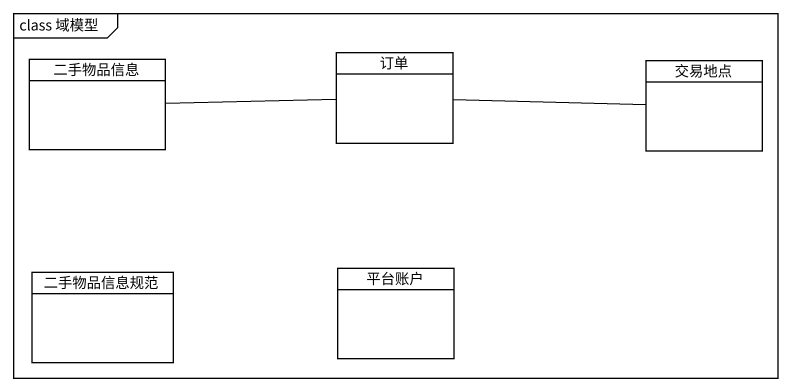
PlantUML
@startuml
mainframe class 域模型
hide circle
hide empty members
class 二手物品信息
class 订单
class 交易地点
class 二手物品信息规范
class 平台账户
二手物品信息 -right- 订单
订单 -right- 交易地点
@enduml
